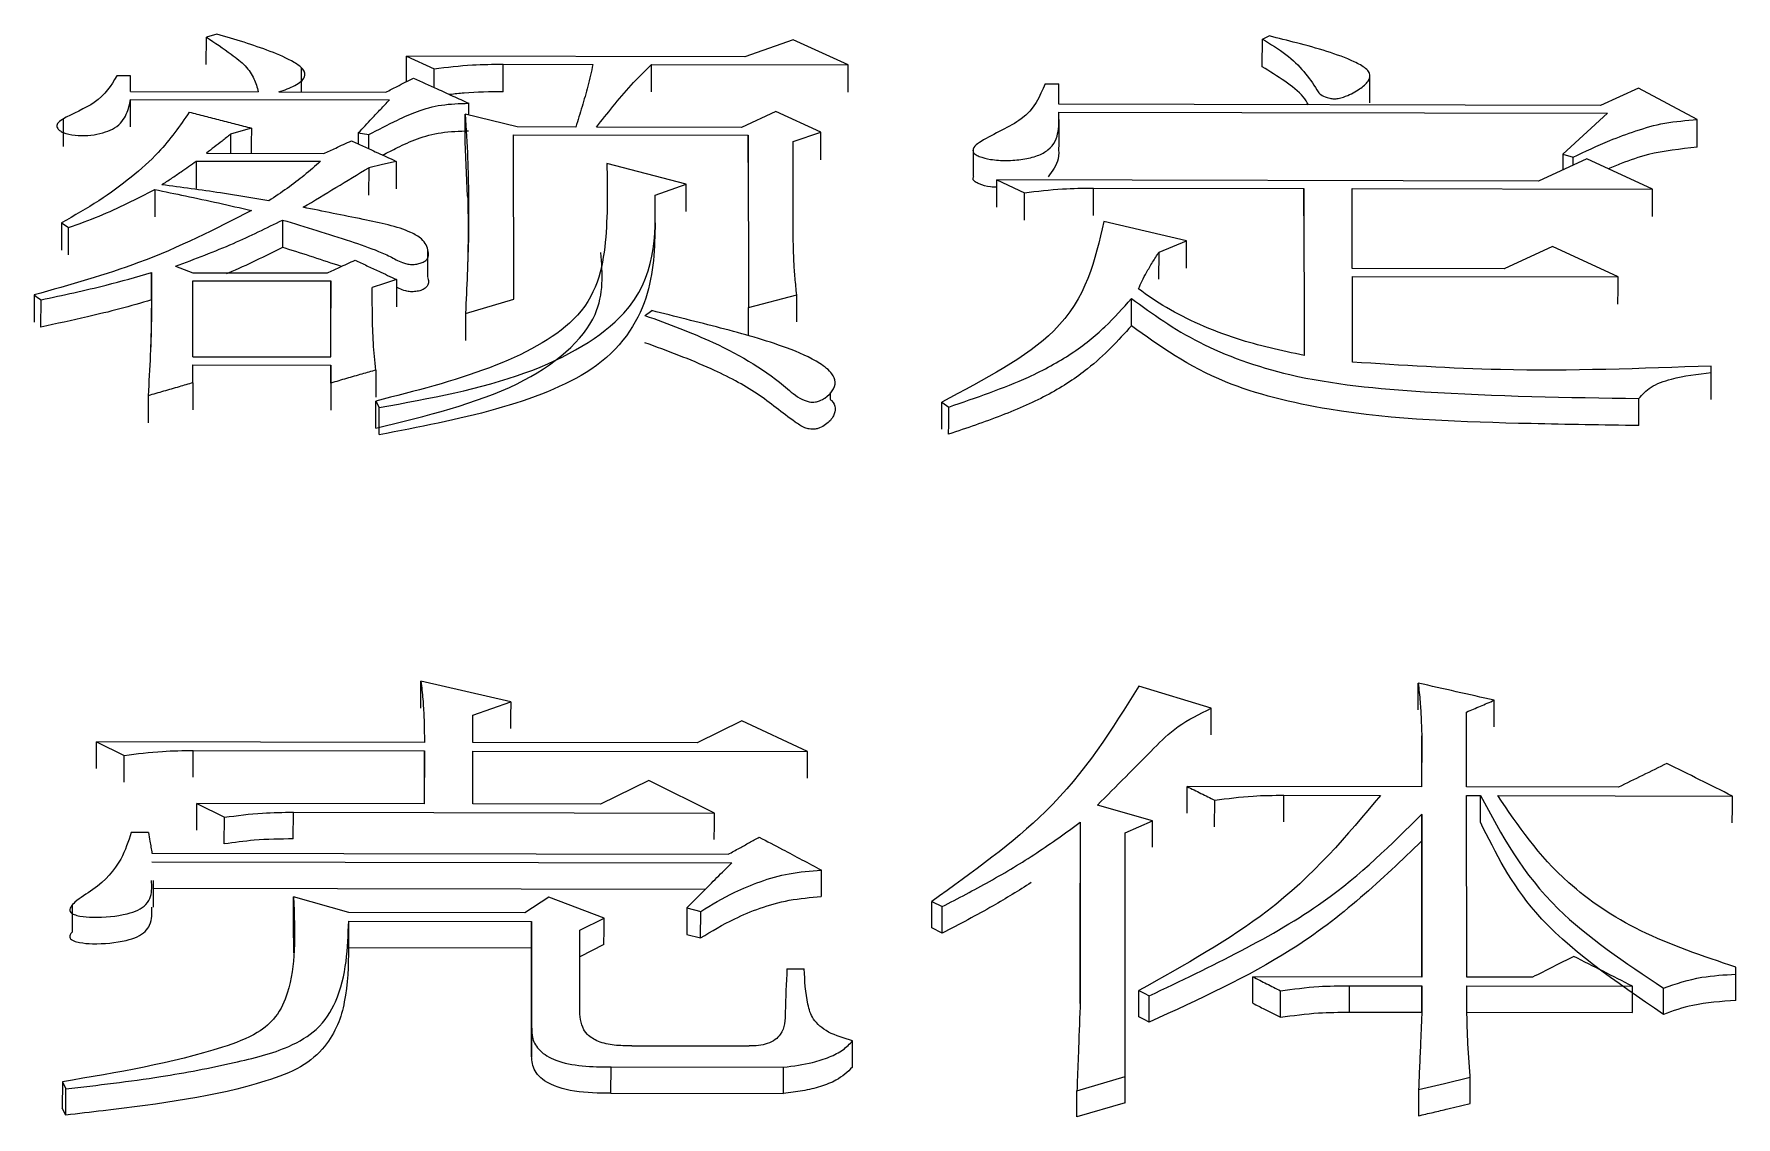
# Model space of a CAD drawing. Header units: millimetres. Extents: x 2104 to 4053, y 855 to 2233.
# Drawn here: x 2512.17 to 2517.51, y 2095.63 to 2099.03 of the extents above; entities that cross this region are included whole.
import ezdxf

# ---------------------------------------------------------------- set-up
doc = ezdxf.new("R2010")
doc.units = ezdxf.units.MM

msp = doc.modelspace()

# ---------------------------------------------------------------- linework, layer by layer
at = {"color": 7, "linetype": 'Continuous', "lineweight": 25}
for p, q in [((2512.7138, 2098.9349), (2512.7141, 2099.0211)), ((2512.7465, 2099.0308), (2512.7141, 2099.0211)), ((2514.553, 2099.0128), (2514.4016, 2098.9593)), ((2514.7261, 2098.9343), (2514.553, 2099.0128)), ((2516.0242, 2099.015), (2516.0457, 2099.0247)), ((2513.3413, 2098.8815), (2513.3415, 2098.9613)), ((2513.3415, 2098.9613), (2513.4281, 2098.922)), ((2514.4016, 2098.9593), (2513.3415, 2098.9613)), ((2513.6442, 2098.8497), (2513.6444, 2098.9363)), ((2513.6444, 2098.9363), (2513.9257, 2098.9357)), ((2514.1093, 2098.8493), (2514.1095, 2098.9354)), ((2514.1095, 2098.9354), (2514.7261, 2098.9343)), ((2512.4762, 2098.8992), (2512.4329, 2098.8993)), ((2512.4762, 2098.8501), (2512.4762, 2098.8992)), ((2513.0121, 2098.8491), (2513.0123, 2098.9246)), ((2513.4279, 2098.8632), (2513.4281, 2098.922)), ((2515.3428, 2098.8743), (2515.3861, 2098.8742)), ((2515.3861, 2098.8103), (2515.3861, 2098.8742)), ((2516.3611, 2098.8148), (2516.3614, 2098.9014)), ((2512.476, 2098.7396), (2512.4763, 2098.8255)), ((2512.4762, 2098.8501), (2512.8765, 2098.8494)), ((2512.4763, 2098.8255), (2513.2876, 2098.824)), ((2512.9414, 2098.8492), (2513.2767, 2098.8486)), ((2517.2034, 2098.861), (2517.0844, 2098.8071)), ((2517.3874, 2098.7622), (2517.2034, 2098.861)), ((2513.6879, 2098.7394), (2513.5256, 2098.7792)), ((2513.5363, 2098.7766), (2513.5364, 2098.8137)), ((2514.4991, 2098.7873), (2514.391, 2098.7381)), ((2514.6398, 2098.7228), (2514.4991, 2098.7873)), ((2517.0844, 2098.8071), (2515.3861, 2098.8103)), ((2515.3861, 2098.7856), (2517.1061, 2098.7824)), ((2517.1061, 2098.7824), (2516.9656, 2098.6541)), ((2512.2652, 2098.7639), (2512.265, 2098.6781)), ((2512.7901, 2098.7164), (2512.7899, 2098.6569)), ((2513.1903, 2098.7206), (2513.1902, 2098.686)), ((2513.1903, 2098.7206), (2513.2228, 2098.7156)), ((2513.2227, 2098.6711), (2513.2228, 2098.7156)), ((2513.6771, 2098.7147), (2514.4127, 2098.7134)), ((2513.6776, 2098.1996), (2513.6771, 2098.7147)), ((2513.8718, 2098.7391), (2513.6879, 2098.7394)), ((2514.391, 2098.7381), (2513.9367, 2098.739)), ((2514.5533, 2098.6933), (2514.6398, 2098.7228)), ((2515.3871, 2098.6769), (2515.3873, 2098.7628)), ((2517.3872, 2098.6758), (2517.3874, 2098.7622)), ((2513.5329, 2098.5223), (2513.5253, 2098.6928)), ((2514.4127, 2098.7134), (2514.4132, 2098.1729)), ((2514.5536, 2098.3893), (2514.5533, 2098.6933)), ((2515.1175, 2098.67), (2515.1172, 2098.5842)), ((2512.682, 2098.6323), (2513.0714, 2098.6316)), ((2512.7144, 2098.6571), (2513.0822, 2098.6564)), ((2513.2229, 2098.6115), (2513.2226, 2098.5258)), ((2514.2181, 2098.5599), (2513.9693, 2098.625)), ((2517.0413, 2098.6391), (2516.89, 2098.5698)), ((2516.9656, 2098.6541), (2516.9655, 2098.6044)), ((2516.9656, 2098.6541), (2516.9981, 2098.6442)), ((2516.998, 2098.6193), (2516.9981, 2098.6442)), ((2517.247, 2098.5443), (2517.0413, 2098.6391)), ((2514.1208, 2098.5252), (2514.2181, 2098.5599)), ((2515.1914, 2098.4874), (2515.1917, 2098.573)), ((2515.1917, 2098.573), (2515.2782, 2098.533)), ((2516.89, 2098.5698), (2515.1917, 2098.573)), ((2512.5523, 2098.543), (2512.552, 2098.4574)), ((2514.1206, 2098.4396), (2514.1208, 2098.5252)), ((2515.278, 2098.4474), (2515.2782, 2098.533)), ((2515.4943, 2098.4615), (2515.4946, 2098.5475)), ((2515.4946, 2098.5475), (2516.1544, 2098.5463)), ((2516.1544, 2098.5463), (2516.155, 2098.0225)), ((2516.3059, 2098.546), (2517.247, 2098.5443)), ((2516.3061, 2098.2956), (2516.3059, 2098.546)), ((2512.2603, 2098.4387), (2512.2601, 2098.3532)), ((2512.2817, 2098.3382), (2512.282, 2098.4236)), ((2515.7868, 2098.382), (2515.5271, 2098.4426)), ((2513.4078, 2098.2691), (2513.408, 2098.355)), ((2515.7001, 2098.2617), (2515.7003, 2098.347)), ((2515.7003, 2098.347), (2515.7868, 2098.382)), ((2516.9335, 2098.3648), (2516.7821, 2098.2947)), ((2517.1391, 2098.2689), (2516.9335, 2098.3648)), ((2516.7821, 2098.2947), (2516.3061, 2098.2956)), ((2512.5415, 2098.1972), (2512.5417, 2098.2825)), ((2512.6715, 2098.2822), (2513.0934, 2098.2814)), ((2512.6716, 2098.257), (2513.1043, 2098.2562)), ((2512.6718, 2098.0187), (2512.6716, 2098.257)), ((2513.1043, 2098.2562), (2513.104, 2098.1709)), ((2513.1045, 2098.0179), (2513.1043, 2098.2562)), ((2516.3062, 2098.2704), (2517.1391, 2098.2689)), ((2516.3064, 2098.0018), (2516.3062, 2098.2704)), ((2512.174, 2098.2125), (2512.1737, 2098.1269)), ((2512.1954, 2098.1117), (2512.1957, 2098.1973)), ((2513.5262, 2098.1543), (2513.6776, 2098.1996)), ((2514.4132, 2098.1729), (2514.5646, 2098.2131)), ((2515.6137, 2098.1154), (2515.614, 2098.2011)), ((2514.413, 2098.0877), (2514.4132, 2098.1729)), ((2512.6718, 2098.0187), (2513.1045, 2098.0179)), ((2512.6718, 2097.9932), (2513.1045, 2097.9924)), ((2512.6719, 2097.9371), (2512.6718, 2097.9932)), ((2513.1045, 2097.9924), (2513.1043, 2097.9075)), ((2513.1046, 2097.9363), (2513.1045, 2097.9924)), ((2513.2452, 2097.9769), (2513.2449, 2097.8919)), ((2514.671, 2097.9686), (2514.671, 2097.9705)), ((2517.4312, 2097.8841), (2517.4314, 2097.9691)), ((2517.4314, 2097.9691), (2517.4314, 2097.9895)), ((2512.6719, 2097.9371), (2512.6716, 2097.8522)), ((2513.2452, 2097.8797), (2513.2561, 2097.8592)), ((2514.6707, 2097.885), (2514.6708, 2097.9069)), ((2515.019, 2097.7912), (2515.0193, 2097.8765)), ((2515.0193, 2097.8764), (2515.0409, 2097.861)), ((2513.6679, 2096.9364), (2513.3866, 2097.0007)), ((2515.8638, 2096.9164), (2515.6367, 2096.9859)), ((2513.549, 2096.8941), (2513.6679, 2096.9364)), ((2515.8636, 2096.8326), (2515.8638, 2096.9164)), ((2516.6645, 2096.6693), (2516.6643, 2096.9043)), ((2513.549, 2096.8088), (2513.549, 2096.8941)), ((2514.3927, 2096.8766), (2514.2522, 2096.8075)), ((2514.5983, 2096.7802), (2514.3927, 2096.8766)), ((2512.3697, 2096.7273), (2512.37, 2096.811)), ((2512.37, 2096.811), (2512.4565, 2096.7681)), ((2513.3976, 2096.8091), (2512.37, 2096.811)), ((2514.2522, 2096.8075), (2513.549, 2096.8088)), ((2516.5238, 2096.83), (2516.5235, 2096.7462)), ((2516.5239, 2096.6695), (2516.5238, 2096.83)), ((2512.4563, 2096.6844), (2512.4565, 2096.7681)), ((2512.6726, 2096.7), (2512.6729, 2096.7838)), ((2512.6729, 2096.7838), (2513.3976, 2096.7824)), ((2513.3976, 2096.7824), (2513.3974, 2096.6987)), ((2513.3978, 2096.6162), (2513.3976, 2096.7824)), ((2513.5491, 2096.7821), (2514.5983, 2096.7802)), ((2513.5492, 2096.616), (2513.5491, 2096.7821)), ((2516.5236, 2096.6695), (2516.5235, 2096.7461)), ((2514.1008, 2096.6901), (2513.9494, 2096.6152)), ((2514.3064, 2096.5877), (2514.1008, 2096.6901)), ((2515.7881, 2096.5873), (2515.7883, 2096.6709)), ((2516.5239, 2096.6695), (2515.7883, 2096.6709)), ((2516.091, 2096.5599), (2516.0912, 2096.6435)), ((2516.0912, 2096.6435), (2516.394, 2096.6429)), ((2517.1405, 2096.6684), (2516.6645, 2096.6693)), ((2516.6645, 2096.6424), (2516.7078, 2096.6423)), ((2516.665, 2096.0728), (2516.6645, 2096.6424)), ((2516.7619, 2096.6422), (2517.4975, 2096.6409)), ((2512.6836, 2096.534), (2512.6838, 2096.6176)), ((2512.6838, 2096.6176), (2512.7704, 2096.5744)), ((2513.3978, 2096.6162), (2512.6838, 2096.6176)), ((2512.9865, 2096.5066), (2512.9867, 2096.5901)), ((2512.9867, 2096.5901), (2514.3064, 2096.5877)), ((2513.9494, 2096.6152), (2513.5492, 2096.616)), ((2515.6802, 2096.5636), (2515.5071, 2096.6123)), ((2515.8746, 2096.5442), (2515.8749, 2096.6278)), ((2516.5237, 2096.5001), (2516.524, 2096.5836)), ((2516.524, 2096.5835), (2516.5243, 2096.0731)), ((2512.7701, 2096.4909), (2512.7704, 2096.5744)), ((2515.4531, 2096.5586), (2515.4528, 2096.4751)), ((2515.4531, 2096.5586), (2515.4535, 2095.9983)), ((2515.5937, 2096.526), (2515.6802, 2096.5636)), ((2512.5324, 2096.5263), (2512.4784, 2096.5264)), ((2515.5943, 2095.7608), (2515.5937, 2096.526)), ((2516.524, 2096.0731), (2516.5237, 2096.5)), ((2512.5433, 2096.4615), (2514.3498, 2096.4581)), ((2512.5433, 2096.4344), (2514.3606, 2096.4311)), ((2512.5477, 2096.2926), (2512.5479, 2096.3764)), ((2514.6417, 2096.3256), (2514.6419, 2096.4089)), ((2515.4532, 2095.9903), (2515.4529, 2096.3677)), ((2514.2775, 2096.3479), (2512.5479, 2096.3511)), ((2512.9866, 2096.242), (2512.9869, 2096.3252)), ((2513.16, 2096.2759), (2512.9869, 2096.3252)), ((2513.7874, 2096.3237), (2513.7117, 2096.2749)), ((2513.9605, 2096.2581), (2513.7874, 2096.3237)), ((2512.2936, 2096.2992), (2512.2933, 2096.2155)), ((2513.7117, 2096.2749), (2513.16, 2096.2759)), ((2514.2201, 2096.2903), (2514.2199, 2096.2071)), ((2514.2201, 2096.2903), (2514.2634, 2096.2793)), ((2514.2631, 2096.1962), (2514.2634, 2096.2793)), ((2514.9878, 2096.2274), (2514.9881, 2096.3106)), ((2514.9881, 2096.3106), (2515.0206, 2096.2942)), ((2512.9881, 2096.1492), (2512.9866, 2096.242)), ((2513.1598, 2096.1656), (2513.16, 2096.2487)), ((2513.16, 2096.2487), (2513.7334, 2096.2476)), ((2513.1604, 2096.1383), (2513.1606, 2096.2219)), ((2513.7334, 2096.2476), (2513.7336, 2095.9189)), ((2513.8848, 2096.2201), (2513.9605, 2096.2581)), ((2513.885, 2095.9572), (2513.8848, 2096.2201)), ((2514.2199, 2096.2071), (2514.2631, 2096.1962)), ((2515.0203, 2096.2111), (2514.9879, 2096.2274)), ((2513.1598, 2096.1656), (2513.7331, 2096.1645)), ((2513.7333, 2095.8363), (2513.7331, 2096.1645)), ((2513.9603, 2096.175), (2513.8846, 2096.137)), ((2517.5087, 2096.0822), (2517.5087, 2096.1041)), ((2514.5339, 2096.0987), (2514.588, 2096.0986)), ((2515.994, 2095.9912), (2515.9943, 2096.0741)), ((2516.5243, 2096.0731), (2515.9943, 2096.0741)), ((2516.8705, 2096.0724), (2516.665, 2096.0728)), ((2517.5084, 2095.9993), (2517.5087, 2096.0822)), ((2515.637, 2095.9481), (2515.6372, 2096.0309)), ((2515.6695, 2095.9316), (2515.6697, 2096.0144)), ((2516.0806, 2095.9472), (2516.0809, 2096.03)), ((2516.2969, 2095.9633), (2516.2972, 2096.0461)), ((2516.2972, 2096.0461), (2516.5243, 2096.0457)), ((2516.5243, 2096.0457), (2516.5244, 2095.9688)), ((2516.665, 2096.0454), (2517.1842, 2096.0445)), ((2516.665, 2095.985), (2516.665, 2096.0454)), ((2517.2813, 2095.956), (2517.2815, 2096.0388)), ((2516.2969, 2095.9633), (2516.5241, 2095.9628)), ((2516.5241, 2095.9618), (2516.5241, 2095.9628)), ((2516.6647, 2095.9626), (2517.184, 2095.9616)), ((2513.7333, 2095.8363), (2513.7336, 2095.9189)), ((2513.7336, 2095.9066), (2513.7333, 2095.8235)), ((2514.0473, 2095.8577), (2514.4151, 2095.857)), ((2513.9822, 2095.709), (2513.9825, 2095.7915)), ((2513.9825, 2095.7915), (2514.5233, 2095.7905)), ((2512.2625, 2095.7448), (2512.2623, 2095.6624)), ((2512.2625, 2095.7448), (2512.2734, 2095.7227)), ((2515.4428, 2095.7168), (2515.5943, 2095.7608)), ((2513.9822, 2095.709), (2514.5231, 2095.708)), ((2515.4426, 2095.6344), (2515.4428, 2095.7168)), ((2515.594, 2095.6784), (2515.4426, 2095.6344)), ((2516.5137, 2095.7203), (2516.5135, 2095.6379)), ((2512.2731, 2095.6402), (2512.2623, 2095.6624))]:
    msp.add_line(p, q, dxfattribs=at)
at = {"color": 7, "linetype": 'Continuous', "lineweight": 25, "flags": 128}
for points in [[(2516.0239, 2098.9283), (2516.024, 2098.9586), (2516.0241, 2098.9868), (2516.0242, 2099.015)], [(2514.7259, 2098.8482), (2514.726, 2098.8962), (2514.7261, 2098.9343)], [(2513.5253, 2098.6933), (2513.5255, 2098.7412), (2513.5256, 2098.7792)], [(2512.855, 2098.736), (2512.8225, 2098.7262), (2512.7901, 2098.7164)], [(2512.855, 2098.736), (2512.8548, 2098.6877), (2512.8547, 2098.6568)], [(2514.6396, 2098.6365), (2514.6397, 2098.6848), (2514.6398, 2098.7228)], [(2514.4124, 2098.6276), (2514.4126, 2098.6754), (2514.4127, 2098.7134)], [(2512.682, 2098.6323), (2512.6819, 2098.5841), (2512.6818, 2098.5466)], [(2513.3094, 2098.6312), (2513.2661, 2098.6213), (2513.2229, 2098.6115)], [(2513.3094, 2098.6312), (2513.3093, 2098.5829), (2513.3092, 2098.5455)], [(2514.2179, 2098.4743), (2514.218, 2098.522), (2514.2181, 2098.5599)], [(2516.1542, 2098.4607), (2516.1543, 2098.5084), (2516.1544, 2098.5463)], [(2517.2467, 2098.4587), (2517.2469, 2098.5064), (2517.247, 2098.5443)], [(2512.9527, 2098.4474), (2512.9526, 2098.4223), (2512.9526, 2098.3972), (2512.9525, 2098.3615)], [(2512.2603, 2098.4387), (2512.2712, 2098.4312), (2512.282, 2098.4236)], [(2515.7866, 2098.2966), (2515.7867, 2098.3442), (2515.7868, 2098.382)], [(2512.6174, 2098.3025), (2512.6445, 2098.2923), (2512.6715, 2098.2822)], [(2513.3098, 2098.2609), (2513.2719, 2098.2483), (2513.2341, 2098.2358)], [(2513.3098, 2098.2609), (2513.3096, 2098.2129), (2513.3095, 2098.1756)], [(2517.1388, 2098.1836), (2517.139, 2098.2312), (2517.1391, 2098.2689)], [(2512.174, 2098.2125), (2512.1848, 2098.2049), (2512.1957, 2098.1973)], [(2514.5644, 2098.1279), (2514.5645, 2098.1754), (2514.5646, 2098.2131)], [(2513.5262, 2098.1543), (2513.5261, 2098.1064), (2513.526, 2098.0692)], [(2514.0887, 2098.1482), (2514.0942, 2098.152), (2514.1023, 2098.1577), (2514.1103, 2098.1633)], [(2513.1046, 2097.9363), (2513.1044, 2097.8885), (2513.1043, 2097.8513)], [(2512.5313, 2097.8964), (2512.5312, 2097.8487), (2512.531, 2097.8115)], [(2513.245, 2097.7949), (2513.2451, 2097.8291), (2513.2452, 2097.8544), (2513.2452, 2097.8797)], [(2515.0407, 2097.7762), (2515.0408, 2097.8069), (2515.0409, 2097.834), (2515.0409, 2097.861)], [(2517.2041, 2097.8029), (2517.2042, 2097.8265), (2517.2042, 2097.8505), (2517.2044, 2097.8877)], [(2513.2558, 2097.7744), (2513.2559, 2097.8086), (2513.256, 2097.8339), (2513.2561, 2097.8592)], [(2513.3864, 2096.9167), (2513.3865, 2096.9637), (2513.3866, 2097.0007)], [(2516.5126, 2096.9109), (2516.5127, 2096.9579), (2516.5128, 2096.9949)], [(2513.6679, 2096.9364), (2513.6678, 2096.8894), (2513.6677, 2096.8526)], [(2516.7506, 2096.8575), (2516.7507, 2096.9044), (2516.7508, 2096.9414)], [(2514.5981, 2096.6965), (2514.5982, 2096.7433), (2514.5983, 2096.7802)], [(2516.7076, 2096.5588), (2516.7077, 2096.5902), (2516.7078, 2096.6423)], [(2517.4972, 2096.5573), (2517.4974, 2096.6041), (2517.4975, 2096.6409)], [(2514.3062, 2096.5042), (2514.3063, 2096.5509), (2514.3064, 2096.5877)], [(2515.68, 2096.4801), (2515.6801, 2096.5268), (2515.6802, 2096.5636)], [(2515.0203, 2096.2111), (2515.0205, 2096.2576), (2515.0206, 2096.2942)], [(2513.7331, 2096.1645), (2513.7332, 2096.2111), (2513.7334, 2096.2476)], [(2513.9603, 2096.175), (2513.9604, 2096.2215), (2513.9605, 2096.2581)], [(2515.6373, 2096.0309), (2515.6536, 2096.0226), (2515.6697, 2096.0144)], [(2516.5241, 2095.9628), (2516.5242, 2096.0092), (2516.5243, 2096.0457)], [(2517.184, 2095.9616), (2517.1841, 2096.008), (2517.1842, 2096.0445)], [(2515.6695, 2095.9316), (2515.6533, 2095.9398), (2515.6371, 2095.948)], [(2514.7394, 2095.7903), (2514.7394, 2095.8134), (2514.7395, 2095.8365), (2514.7396, 2095.873)], [(2515.594, 2095.6784), (2515.5941, 2095.7245), (2515.5943, 2095.7608)], [(2516.5137, 2095.7203), (2516.5949, 2095.7396), (2516.676, 2095.7588)], [(2516.6757, 2095.6764), (2516.6759, 2095.7225), (2516.676, 2095.7588)], [(2512.2731, 2095.6402), (2512.2732, 2095.6742), (2512.2733, 2095.6984), (2512.2734, 2095.7227)]]:
    msp.add_lwpolyline(points, dxfattribs=at)
at = {"color": 7, "linetype": 'Continuous', "lineweight": 25}
for points, knots in [([(2512.7141, 2099.0211), (2512.7406, 2099.0034), (2512.7841, 2098.9742), (2512.8387, 2098.9315), (2512.8656, 2098.891), (2512.8728, 2098.8632), (2512.8765, 2098.8494)], [0, 0, 0, 0, 0.34464, 0.565757, 0.783533, 1, 1, 1, 1]), ([(2512.9414, 2098.8492), (2512.9587, 2098.8554), (2512.9927, 2098.8675), (2513.0272, 2098.8931), (2513.0201, 2098.9215), (2512.9796, 2098.949), (2512.8908, 2098.988), (2512.8038, 2099.0138), (2512.7465, 2099.0308)], [0, 0, 0, 0, 0.121651, 0.238643, 0.329835, 0.425878, 0.621221, 1, 1, 1, 1]), ([(2516.0242, 2099.015), (2516.0501, 2098.9992), (2516.1272, 2098.9522), (2516.174, 2098.8905), (2516.2023, 2098.8432), (2516.2178, 2098.8342), (2516.2339, 2098.8292), (2516.2485, 2098.8274), (2516.2638, 2098.8285), (2516.2923, 2098.8367), (2516.3237, 2098.8541), (2516.3529, 2098.8757), (2516.3626, 2098.895), (2516.3605, 2098.9102), (2516.3447, 2098.9271), (2516.2754, 2098.9638), (2516.1674, 2098.9943), (2516.0744, 2099.0175), (2516.0457, 2099.0247)], [0, 0, 0, 0, 0.115814, 0.344663, 0.368828, 0.39319, 0.409897, 0.422378, 0.434923, 0.453158, 0.514672, 0.566579, 0.59965, 0.62581, 0.651927, 0.703898, 0.90891, 1, 1, 1, 1]), ([(2513.4281, 2098.922), (2513.4678, 2098.9268), (2513.539, 2098.9353), (2513.6121, 2098.936), (2513.6444, 2098.9363)], [0, 0, 0, 0, 0.5588348, 1, 1, 1, 1]), ([(2513.9257, 2098.9357), (2513.9205, 2098.9129), (2513.9105, 2098.8688), (2513.892, 2098.8032), (2513.8785, 2098.7605), (2513.8718, 2098.7391)], [0, 0, 0, 0, 0.347753, 0.673826, 1, 1, 1, 1]), ([(2513.9367, 2098.739), (2513.9538, 2098.7604), (2513.9888, 2098.8045), (2514.0438, 2098.8706), (2514.0876, 2098.9138), (2514.1095, 2098.9354)], [0, 0, 0, 0, 0.32194, 0.6606, 1, 1, 1, 1]), ([(2516.1688, 2098.8088), (2516.1638, 2098.8172), (2516.148, 2098.8438), (2516.0948, 2098.8833), (2516.0477, 2098.9132), (2516.0239, 2098.9283)], [0, 0, 0, 0, 0.185347, 0.588871, 1, 1, 1, 1]), ([(2512.4329, 2098.8993), (2512.4152, 2098.8695), (2512.3831, 2098.8156), (2512.2867, 2098.7788), (2512.2452, 2098.7513), (2512.2445, 2098.7383), (2512.2528, 2098.7283), (2512.2654, 2098.7209), (2512.2886, 2098.7142), (2512.3223, 2098.7112), (2512.3623, 2098.7141), (2512.3981, 2098.7227), (2512.4413, 2098.7421), (2512.4666, 2098.7794), (2512.4731, 2098.8101), (2512.4763, 2098.8255)], [0, 0, 0, 0, 0.230957, 0.41792, 0.453924, 0.487897, 0.511171, 0.535166, 0.56028, 0.61217, 0.662892, 0.713404, 0.762519, 0.88154, 1, 1, 1, 1]), ([(2513.2767, 2098.8486), (2513.2884, 2098.8546), (2513.3086, 2098.8649), (2513.3375, 2098.8796), (2513.3546, 2098.8883), (2513.3632, 2098.8927)], [0, 0, 0, 0, 0.4048358, 0.7024179, 1, 1, 1, 1]), ([(2513.3632, 2098.8927), (2513.3879, 2098.8814), (2513.4292, 2098.8626), (2513.4869, 2098.8363), (2513.5199, 2098.8212), (2513.5364, 2098.8137)], [0, 0, 0, 0, 0.42835, 0.714175, 1, 1, 1, 1]), ([(2515.3428, 2098.8743), (2515.3264, 2098.835), (2515.2967, 2098.764), (2515.1722, 2098.7146), (2515.1208, 2098.6797), (2515.1138, 2098.6641), (2515.1235, 2098.653), (2515.1418, 2098.6442), (2515.1749, 2098.6359), (2515.2227, 2098.6327), (2515.2735, 2098.637), (2515.3203, 2098.6476), (2515.3703, 2098.6758), (2515.3877, 2098.7258), (2515.3866, 2098.7657), (2515.3861, 2098.7856)], [0, 0, 0, 0, 0.230315, 0.416653, 0.453363, 0.487574, 0.504133, 0.522235, 0.561764, 0.612067, 0.663426, 0.714082, 0.762172, 0.881162, 1, 1, 1, 1]), ([(2513.1903, 2098.7206), (2513.2046, 2098.7357), (2513.2279, 2098.7606), (2513.2603, 2098.7951), (2513.2785, 2098.8144), (2513.2876, 2098.824)], [0, 0, 0, 0, 0.439566, 0.719783, 1, 1, 1, 1]), ([(2513.6442, 2098.8497), (2513.603, 2098.8494), (2513.5465, 2098.8491), (2513.4919, 2098.8425), (2513.4771, 2098.8408)], [0, 0, 0, 0, 0.729054, 1, 1, 1, 1]), ([(2512.6602, 2098.7857), (2512.6308, 2098.7431), (2512.5821, 2098.6724), (2512.48, 2098.5808), (2512.379, 2098.5066), (2512.3, 2098.4614), (2512.2603, 2098.4387)], [0, 0, 0, 0, 0.335399, 0.554927, 0.776461, 1, 1, 1, 1]), ([(2512.6602, 2098.7857), (2512.6764, 2098.7816), (2512.7089, 2098.7733), (2512.7576, 2098.7609), (2512.8063, 2098.7485), (2512.8387, 2098.7402), (2512.855, 2098.736)], [0, 0, 0, 0, 0.25, 0.5, 0.75, 1, 1, 1, 1]), ([(2513.2228, 2098.7156), (2513.2527, 2098.7308), (2513.302, 2098.756), (2513.3739, 2098.7896), (2513.4497, 2098.8111), (2513.5072, 2098.8128), (2513.5364, 2098.8137)], [0, 0, 0, 0, 0.334385, 0.5522024, 0.7732715, 1, 1, 1, 1]), ([(2513.5256, 2098.7792), (2513.5282, 2098.7334), (2513.5355, 2098.6076), (2513.5378, 2098.3997), (2513.5301, 2098.2361), (2513.5262, 2098.1543)], [0, 0, 0, 0, 0.22247, 0.611088, 1, 1, 1, 1]), ([(2512.7901, 2098.7164), (2512.7811, 2098.7093), (2512.7639, 2098.6959), (2512.7387, 2098.6761), (2512.7225, 2098.6634), (2512.7144, 2098.6571)], [0, 0, 0, 0, 0.357705, 0.678852, 1, 1, 1, 1]), ([(2513.2661, 2098.6511), (2513.2816, 2098.6589), (2513.3166, 2098.6767), (2513.3737, 2098.7032), (2513.4494, 2098.7247), (2513.507, 2098.7264), (2513.5361, 2098.7272)], [0, 0, 0, 0, 0.206355, 0.465998, 0.729591, 1, 1, 1, 1]), ([(2516.9981, 2098.6442), (2517.0356, 2098.6622), (2517.0977, 2098.6921), (2517.1943, 2098.7275), (2517.2838, 2098.7545), (2517.3527, 2098.7596), (2517.3874, 2098.7622)], [0, 0, 0, 0, 0.334836, 0.553745, 0.775373, 1, 1, 1, 1]), ([(2513.0822, 2098.6564), (2513.0946, 2098.662), (2513.1152, 2098.6714), (2513.144, 2098.6846), (2513.1605, 2098.6921), (2513.1687, 2098.6959)], [0, 0, 0, 0, 0.428365, 0.714182, 1, 1, 1, 1]), ([(2513.1687, 2098.6959), (2513.1811, 2098.6902), (2513.2058, 2098.6788), (2513.2527, 2098.6573), (2513.2872, 2098.6414), (2513.3094, 2098.6312)], [0, 0, 0, 0, 0.263606, 0.527213, 1, 1, 1, 1]), ([(2515.385, 2098.6764), (2515.3857, 2098.6639), (2515.3876, 2098.6317), (2515.3657, 2098.6012), (2515.3523, 2098.5826)], [0, 0, 0, 0, 0.389384, 1, 1, 1, 1]), ([(2517.3871, 2098.6758), (2517.3346, 2098.67), (2517.2485, 2098.6605), (2517.1616, 2098.6301), (2517.1222, 2098.6136), (2517.1088, 2098.608)], [0, 0, 0, 0, 0.50857, 0.833714, 1, 1, 1, 1]), ([(2512.5739, 2098.5579), (2512.5841, 2098.5647), (2512.6046, 2098.5781), (2512.641, 2098.6028), (2512.6663, 2098.621), (2512.682, 2098.6323)], [0, 0, 0, 0, 0.275387, 0.550784, 1, 1, 1, 1]), ([(2513.0714, 2098.6316), (2513.0548, 2098.6168), (2513.0223, 2098.5879), (2512.9681, 2098.5464), (2512.9289, 2098.5205), (2512.9093, 2098.5075)], [0, 0, 0, 0, 0.343045, 0.670986, 1, 1, 1, 1]), ([(2513.0175, 2098.4873), (2513.0517, 2098.508), (2513.1202, 2098.5495), (2513.1887, 2098.5908), (2513.2229, 2098.6115)], [0, 0, 0, 0, 0.5, 1, 1, 1, 1]), ([(2513.9693, 2098.625), (2513.9709, 2098.5436), (2513.9742, 2098.3809), (2513.9226, 2098.1381), (2513.6074, 2097.9717), (2513.3676, 2097.9108), (2513.2452, 2097.8797)], [0, 0, 0, 0, 0.2736561, 0.5467644, 0.7688728, 1, 1, 1, 1]), ([(2512.9093, 2098.5075), (2512.8592, 2098.516), (2512.7486, 2098.535), (2512.6357, 2098.5498), (2512.5739, 2098.5579)], [0, 0, 0, 0, 0.453228, 1, 1, 1, 1]), ([(2515.1916, 2098.55), (2515.185, 2098.5504), (2515.1651, 2098.5513), (2515.1414, 2098.5581), (2515.1235, 2098.5668), (2515.1151, 2098.5752), (2515.1182, 2098.5808), (2515.1198, 2098.5837)], [0, 0, 0, 0, 0.1783263, 0.5342408, 0.6971658, 0.8461371, 1, 1, 1, 1]), ([(2512.282, 2098.4236), (2512.3144, 2098.4354), (2512.3793, 2098.4589), (2512.4676, 2098.5), (2512.524, 2098.5287), (2512.5523, 2098.543)], [0, 0, 0, 0, 0.332402, 0.665753, 1, 1, 1, 1]), ([(2512.5523, 2098.543), (2512.5842, 2098.5365), (2512.6511, 2098.5228), (2512.7521, 2098.501), (2512.8208, 2098.4854), (2512.8552, 2098.4776)], [0, 0, 0, 0, 0.314066, 0.657008, 1, 1, 1, 1]), ([(2513.2561, 2097.8592), (2513.4154, 2097.8884), (2513.7258, 2097.9453), (2514.1255, 2098.1832), (2514.1226, 2098.3964), (2514.1208, 2098.5252)], [0, 0, 0, 0, 0.294377, 0.573566, 1, 1, 1, 1]), ([(2513.5329, 2098.5242), (2513.5337, 2098.4895), (2513.5353, 2098.4188), (2513.5337, 2098.3465), (2513.5328, 2098.3096)], [0, 0, 0, 0, 0.491016, 1, 1, 1, 1]), ([(2515.2782, 2098.533), (2515.318, 2098.5379), (2515.3891, 2098.5466), (2515.4623, 2098.5473), (2515.4946, 2098.5475)], [0, 0, 0, 0, 0.558835, 1, 1, 1, 1]), ([(2512.8552, 2098.4776), (2512.7424, 2098.4195), (2512.5392, 2098.315), (2512.2864, 2098.2441), (2512.174, 2098.2125)], [0, 0, 0, 0, 0.555355, 1, 1, 1, 1]), ([(2512.6174, 2098.3025), (2512.6482, 2098.3141), (2512.7097, 2098.3373), (2512.8245, 2098.3839), (2512.9023, 2098.4225), (2512.9527, 2098.4474)], [0, 0, 0, 0, 0.260614, 0.521277, 1, 1, 1, 1]), ([(2512.9527, 2098.4475), (2513.0242, 2098.4259), (2513.1268, 2098.395), (2513.2407, 2098.3554), (2513.2954, 2098.3314), (2513.3225, 2098.3144), (2513.3493, 2098.3082), (2513.3656, 2098.308), (2513.381, 2098.3104), (2513.3944, 2098.3153), (2513.4047, 2098.3225), (2513.4113, 2098.334), (2513.4094, 2098.3566), (2513.3979, 2098.3855), (2513.3288, 2098.4244), (2513.1944, 2098.4516), (2513.0798, 2098.4747), (2513.0175, 2098.4873)], [0, 0, 0, 0, 0.226054, 0.324191, 0.373517, 0.422728, 0.437382, 0.45212, 0.465934, 0.480744, 0.496509, 0.51232, 0.543408, 0.615852, 0.662695, 0.816381, 1, 1, 1, 1]), ([(2514.1206, 2098.4391), (2514.1189, 2098.3603), (2514.1157, 2098.2025), (2513.9714, 2097.9761), (2513.6233, 2097.844), (2513.3796, 2097.7976), (2513.2558, 2097.774)], [0, 0, 0, 0, 0.271412, 0.543735, 0.768302, 1, 1, 1, 1]), ([(2515.5271, 2098.4426), (2515.5001, 2098.3223), (2515.4513, 2098.1042), (2515.1529, 2097.9469), (2515.0192, 2097.8764)], [0, 0, 0, 0, 0.551895, 1, 1, 1, 1]), ([(2512.9524, 2098.3615), (2512.8975, 2098.3336), (2512.8408, 2098.3049), (2512.778, 2098.2797), (2512.776, 2098.2789)], [0, 0, 0, 0, 0.968576, 1, 1, 1, 1]), ([(2513.1372, 2098.3018), (2513.0788, 2098.3211), (2513.0176, 2098.3413), (2512.9553, 2098.3606), (2512.9524, 2098.3615)], [0, 0, 0, 0, 0.954488, 1, 1, 1, 1]), ([(2513.245, 2097.7945), (2513.4033, 2097.8333), (2513.7104, 2097.9086), (2513.9667, 2098.1311), (2513.9556, 2098.2801), (2513.9507, 2098.3454)], [0, 0, 0, 0, 0.373956, 0.725557, 1, 1, 1, 1]), ([(2514.5646, 2098.2131), (2514.5628, 2098.2304), (2514.5591, 2098.2651), (2514.555, 2098.3239), (2514.5541, 2098.3652), (2514.5536, 2098.3893)], [0, 0, 0, 0, 0.294544, 0.589102, 1, 1, 1, 1]), ([(2515.6355, 2098.2313), (2515.6435, 2098.2485), (2515.6565, 2098.2767), (2515.6799, 2098.315), (2515.6935, 2098.3364), (2515.7003, 2098.347)], [0, 0, 0, 0, 0.438752, 0.719321, 1, 1, 1, 1]), ([(2513.0934, 2098.2814), (2513.1058, 2098.2872), (2513.1264, 2098.2967), (2513.1552, 2098.3101), (2513.1717, 2098.3177), (2513.1799, 2098.3216)], [0, 0, 0, 0, 0.4283645, 0.7141818, 1, 1, 1, 1]), ([(2513.1799, 2098.3216), (2513.1923, 2098.3158), (2513.217, 2098.3042), (2513.2603, 2098.284), (2513.2912, 2098.2696), (2513.3098, 2098.2609)], [0, 0, 0, 0, 0.285573, 0.571147, 1, 1, 1, 1]), ([(2512.1957, 2098.1973), (2512.23, 2098.2046), (2512.2988, 2098.2193), (2512.4156, 2098.2463), (2512.4949, 2098.269), (2512.5417, 2098.2825)], [0, 0, 0, 0, 0.290709, 0.581454, 1, 1, 1, 1]), ([(2512.5417, 2098.2825), (2512.5419, 2098.2387), (2512.5423, 2098.1529), (2512.539, 2098.0242), (2512.5338, 2097.939), (2512.5313, 2097.8964)], [0, 0, 0, 0, 0.341807, 0.670864, 1, 1, 1, 1]), ([(2513.2452, 2097.9769), (2513.2423, 2098.0051), (2513.2364, 2098.0625), (2513.234, 2098.1489), (2513.2341, 2098.2068), (2513.2341, 2098.2358)], [0, 0, 0, 0, 0.326156, 0.663016, 1, 1, 1, 1]), ([(2513.4071, 2098.2686), (2513.4087, 2098.2637), (2513.4114, 2098.2547), (2513.4087, 2098.2425), (2513.4003, 2098.2331), (2513.3872, 2098.2265), (2513.3711, 2098.2227), (2513.3541, 2098.2221), (2513.3353, 2098.225), (2513.3217, 2098.2308), (2513.3125, 2098.2349), (2513.3097, 2098.2362)], [0, 0, 0, 0, 0.166626, 0.301495, 0.404106, 0.50693, 0.606836, 0.70309, 0.791599, 0.936021, 1, 1, 1, 1]), ([(2512.5415, 2098.1967), (2512.5089, 2098.1871), (2512.4436, 2098.1679), (2512.3273, 2098.1403), (2512.2441, 2098.1222), (2512.1954, 2098.1117)], [0, 0, 0, 0, 0.29378, 0.587582, 1, 1, 1, 1]), ([(2512.5415, 2098.1974), (2512.5415, 2098.1939), (2512.5415, 2098.1824), (2512.5412, 2098.1167), (2512.5398, 2098.0705), (2512.5389, 2098.04)], [0, 0, 0, 0, 0.132645, 0.427852, 1, 1, 1, 1]), ([(2515.0409, 2097.861), (2515.1272, 2097.8904), (2515.2683, 2097.9384), (2515.4297, 2098.0264), (2515.5338, 2098.1113), (2515.5873, 2098.1712), (2515.6139, 2098.201)], [0, 0, 0, 0, 0.347372, 0.56793, 0.785018, 1, 1, 1, 1]), ([(2515.614, 2098.2011), (2515.6801, 2098.1531), (2515.8129, 2098.0568), (2516.1283, 2097.9428), (2516.6123, 2097.8968), (2516.9805, 2097.8911), (2517.2044, 2097.8877)], [0, 0, 0, 0, 0.189623, 0.381301, 0.623814, 1, 1, 1, 1]), ([(2516.155, 2098.0225), (2516.0834, 2098.038), (2515.9662, 2098.0634), (2515.8263, 2098.1187), (2515.7211, 2098.1712), (2515.6639, 2098.2114), (2515.6355, 2098.2313)], [0, 0, 0, 0, 0.3463703, 0.567178, 0.7849776, 1, 1, 1, 1]), ([(2514.0887, 2098.1482), (2514.162, 2098.1212), (2514.3346, 2098.0578), (2514.4901, 2097.9615), (2514.5692, 2097.8882), (2514.6019, 2097.8774), (2514.6134, 2097.8759), (2514.6248, 2097.8768), (2514.6391, 2097.881), (2514.6591, 2097.8922), (2514.6784, 2097.9121), (2514.6892, 2097.9387), (2514.6755, 2097.9697), (2514.6259, 2098.0085), (2514.5088, 2098.0593), (2514.326, 2098.1095), (2514.1824, 2098.1453), (2514.1103, 2098.1633)], [0, 0, 0, 0, 0.163724, 0.385243, 0.440265, 0.448911, 0.455118, 0.461359, 0.469623, 0.484502, 0.514449, 0.547101, 0.577937, 0.622931, 0.708315, 0.853647, 1, 1, 1, 1]), ([(2515.6137, 2098.1154), (2515.5716, 2098.0693), (2515.5018, 2097.993), (2515.3594, 2097.8988), (2515.2081, 2097.8322), (2515.0967, 2097.7947), (2515.0407, 2097.7758)], [0, 0, 0, 0, 0.3327114, 0.551426, 0.7743212, 1, 1, 1, 1]), ([(2517.2041, 2097.8025), (2517.0919, 2097.8044), (2516.7671, 2097.8101), (2516.3159, 2097.8241), (2515.8642, 2097.936), (2515.7028, 2098.0516), (2515.6137, 2098.1154)], [0, 0, 0, 0, 0.1885835, 0.546057, 0.7494832, 1, 1, 1, 1]), ([(2514.67, 2097.8844), (2514.6713, 2097.8833), (2514.6806, 2097.8753), (2514.6873, 2097.8576), (2514.6815, 2097.8312), (2514.6627, 2097.8096), (2514.6407, 2097.7965), (2514.6257, 2097.7919), (2514.6144, 2097.7906), (2514.6019, 2097.7921), (2514.5813, 2097.7988), (2514.5264, 2097.8366), (2514.4467, 2097.9048), (2514.2874, 2097.9895), (2514.1596, 2098.0365), (2514.0885, 2098.0626)], [0, 0, 0, 0, 0.0077874, 0.0559924, 0.1043522, 0.1659871, 0.1951898, 0.2074682, 0.2198787, 0.2304798, 0.246825, 0.2944673, 0.5104669, 0.7271522, 1, 1, 1, 1]), ([(2513.2452, 2097.9769), (2513.2306, 2097.9727), (2513.1999, 2097.9638), (2513.153, 2097.9503), (2513.1207, 2097.9409), (2513.1046, 2097.9363)], [0, 0, 0, 0, 0.310621, 0.65531, 1, 1, 1, 1]), ([(2517.4314, 2097.9895), (2517.2109, 2097.9814), (2516.835, 2097.9676), (2516.461, 2097.9918), (2516.3064, 2098.0018)], [0, 0, 0, 0, 0.586461, 1, 1, 1, 1]), ([(2517.2044, 2097.8877), (2517.2155, 2097.9002), (2517.2382, 2097.9255), (2517.3192, 2097.9563), (2517.3886, 2097.9642), (2517.4314, 2097.9691)], [0, 0, 0, 0, 0.268928, 0.548046, 1, 1, 1, 1]), ([(2512.6719, 2097.9371), (2512.6573, 2097.9329), (2512.6266, 2097.924), (2512.5798, 2097.9104), (2512.5474, 2097.9011), (2512.5313, 2097.8964)], [0, 0, 0, 0, 0.310621, 0.65531, 1, 1, 1, 1]), ([(2513.3866, 2097.0007), (2513.3888, 2096.982), (2513.393, 2096.9447), (2513.3966, 2096.8809), (2513.3972, 2096.8356), (2513.3976, 2096.8091)], [0, 0, 0, 0, 0.293251, 0.586525, 1, 1, 1, 1]), ([(2515.6367, 2096.9859), (2515.5533, 2096.8509), (2515.4032, 2096.608), (2515.1158, 2096.4021), (2514.9881, 2096.3106)], [0, 0, 0, 0, 0.555605, 1, 1, 1, 1]), ([(2516.5128, 2096.9949), (2516.5149, 2096.9752), (2516.5188, 2096.938), (2516.5221, 2096.883), (2516.5232, 2096.8477), (2516.5238, 2096.83)], [0, 0, 0, 0, 0.358806, 0.679364, 1, 1, 1, 1]), ([(2516.7508, 2096.9414), (2516.7112, 2096.9503), (2516.6318, 2096.9681), (2516.5525, 2096.986), (2516.5128, 2096.9949)], [0, 0, 0, 0, 0.5, 1, 1, 1, 1]), ([(2515.5071, 2096.6123), (2515.5663, 2096.6717), (2515.6488, 2096.7544), (2515.754, 2096.862), (2515.827, 2096.8982), (2515.8638, 2096.9164)], [0, 0, 0, 0, 0.557651, 0.777477, 1, 1, 1, 1]), ([(2516.6643, 2096.9043), (2516.6788, 2096.9105), (2516.7076, 2096.9228), (2516.7364, 2096.9352), (2516.7508, 2096.9414)], [0, 0, 0, 0, 0.500003, 1, 1, 1, 1]), ([(2512.4565, 2096.7681), (2512.4963, 2096.7734), (2512.5674, 2096.7827), (2512.6406, 2096.7834), (2512.6729, 2096.7838)], [0, 0, 0, 0, 0.558835, 1, 1, 1, 1]), ([(2517.2919, 2096.7431), (2517.2666, 2096.7307), (2517.2162, 2096.7058), (2517.1657, 2096.6808), (2517.1405, 2096.6684)], [0, 0, 0, 0, 0.500001, 1, 1, 1, 1]), ([(2517.4975, 2096.6409), (2517.4632, 2096.6579), (2517.3947, 2096.6921), (2517.3261, 2096.7261), (2517.2919, 2096.7431)], [0, 0, 0, 0, 0.5, 1, 1, 1, 1]), ([(2516.394, 2096.6429), (2516.2891, 2096.517), (2516.0999, 2096.2899), (2515.7799, 2096.1108), (2515.6373, 2096.0309)], [0, 0, 0, 0, 0.554256, 1, 1, 1, 1]), ([(2515.7883, 2096.6709), (2515.8028, 2096.6637), (2515.8316, 2096.6493), (2515.8605, 2096.635), (2515.8749, 2096.6278)], [0, 0, 0, 0, 0.500001, 1, 1, 1, 1]), ([(2515.8749, 2096.6278), (2515.9146, 2096.633), (2515.9858, 2096.6425), (2516.059, 2096.6432), (2516.0912, 2096.6435)], [0, 0, 0, 0, 0.5588348, 1, 1, 1, 1]), ([(2516.7078, 2096.6423), (2516.7738, 2096.5195), (2516.8926, 2096.298), (2517.1617, 2096.1187), (2517.2815, 2096.0388)], [0, 0, 0, 0, 0.554476, 1, 1, 1, 1]), ([(2517.5087, 2096.1041), (2517.405, 2096.139), (2517.1996, 2096.2082), (2516.9304, 2096.3935), (2516.8255, 2096.5485), (2516.7619, 2096.6422)], [0, 0, 0, 0, 0.286997, 0.568308, 1, 1, 1, 1]), ([(2512.7704, 2096.5744), (2512.8101, 2096.5796), (2512.8813, 2096.5891), (2512.9544, 2096.5898), (2512.9867, 2096.5901)], [0, 0, 0, 0, 0.558835, 1, 1, 1, 1]), ([(2515.6697, 2096.0144), (2515.8647, 2096.1071), (2516.2097, 2096.2712), (2516.4287, 2096.4889), (2516.5239, 2096.5836)], [0, 0, 0, 0, 0.565165, 1, 1, 1, 1]), ([(2515.0206, 2096.2942), (2515.0705, 2096.3202), (2515.1739, 2096.3739), (2515.3197, 2096.4618), (2515.4085, 2096.5263), (2515.4531, 2096.5586)], [0, 0, 0, 0, 0.317968, 0.658007, 1, 1, 1, 1]), ([(2517.2813, 2095.956), (2517.1314, 2096.0586), (2516.8659, 2096.2405), (2516.7556, 2096.4622), (2516.7076, 2096.5587)], [0, 0, 0, 0, 0.564733, 1, 1, 1, 1]), ([(2512.4784, 2096.5264), (2512.4693, 2096.4985), (2512.449, 2096.4355), (2512.3849, 2096.36), (2512.311, 2096.318), (2512.2902, 2096.2957), (2512.2857, 2096.2856), (2512.286, 2096.279), (2512.291, 2096.2734), (2512.3012, 2096.2683), (2512.3237, 2096.2626), (2512.3808, 2096.2587), (2512.4457, 2096.2649), (2512.5009, 2096.2823), (2512.5276, 2096.3014), (2512.5447, 2096.3336), (2512.543, 2096.3592), (2512.5419, 2096.376)], [0, 0, 0, 0, 0.1707151, 0.3850642, 0.4863711, 0.5197384, 0.5339691, 0.5483607, 0.5579783, 0.5704918, 0.5928592, 0.6384567, 0.759603, 0.8032584, 0.8469118, 0.9004117, 1, 1, 1, 1]), ([(2512.5324, 2096.5263), (2512.534, 2096.5171), (2512.5366, 2096.5018), (2512.5402, 2096.4802), (2512.5423, 2096.4677), (2512.5433, 2096.4615)], [0, 0, 0, 0, 0.423761, 0.711881, 1, 1, 1, 1]), ([(2512.9865, 2096.5066), (2512.9454, 2096.506), (2512.8722, 2096.505), (2512.8013, 2096.4952), (2512.7701, 2096.4908)], [0, 0, 0, 0, 0.561085, 1, 1, 1, 1]), ([(2514.3498, 2096.4581), (2514.3615, 2096.4646), (2514.3836, 2096.4769), (2514.4161, 2096.4948), (2514.4368, 2096.5062), (2514.4471, 2096.512)], [0, 0, 0, 0, 0.362123, 0.681061, 1, 1, 1, 1]), ([(2514.4471, 2096.512), (2514.4712, 2096.4992), (2514.5157, 2096.4757), (2514.5807, 2096.4413), (2514.6215, 2096.4197), (2514.6419, 2096.4089)], [0, 0, 0, 0, 0.371324, 0.685662, 1, 1, 1, 1]), ([(2516.5237, 2096.5), (2516.3989, 2096.3801), (2516.1738, 2096.1635), (2515.825, 2096.0031), (2515.6695, 2095.9316)], [0, 0, 0, 0, 0.554008, 1, 1, 1, 1]), ([(2514.2201, 2096.2903), (2514.2362, 2096.3064), (2514.2677, 2096.338), (2514.3145, 2096.385), (2514.3453, 2096.4157), (2514.3606, 2096.4311)], [0, 0, 0, 0, 0.343847, 0.671923, 1, 1, 1, 1]), ([(2514.2634, 2096.2793), (2514.2979, 2096.3), (2514.355, 2096.3343), (2514.449, 2096.3737), (2514.5399, 2096.4004), (2514.6077, 2096.406), (2514.6419, 2096.4089)], [0, 0, 0, 0, 0.333231, 0.552095, 0.774458, 1, 1, 1, 1]), ([(2515.2992, 2096.3693), (2515.2601, 2096.3446), (2515.1722, 2096.2893), (2515.0745, 2096.239), (2515.0203, 2096.2111)], [0, 0, 0, 0, 0.445266, 1, 1, 1, 1]), ([(2512.9869, 2096.3252), (2512.9896, 2096.2688), (2512.9943, 2096.1682), (2512.9776, 2096.0412), (2512.9408, 2095.9527), (2512.8726, 2095.8909), (2512.6509, 2095.8101), (2512.4349, 2095.7738), (2512.2625, 2095.7448)], [0, 0, 0, 0, 0.208188, 0.37202, 0.466812, 0.538301, 0.631663, 1, 1, 1, 1]), ([(2514.2631, 2096.1962), (2514.2976, 2096.2168), (2514.3547, 2096.2511), (2514.4488, 2096.2905), (2514.5396, 2096.3171), (2514.6075, 2096.3227), (2514.6416, 2096.3256)], [0, 0, 0, 0, 0.333143, 0.55199, 0.774382, 1, 1, 1, 1]), ([(2512.2941, 2096.2153), (2512.2921, 2096.2134), (2512.2882, 2096.2093), (2512.2855, 2096.2024), (2512.2857, 2096.1959), (2512.2907, 2096.1903), (2512.3007, 2096.1852), (2512.3229, 2096.1796), (2512.3793, 2096.1756), (2512.4432, 2096.1817), (2512.4987, 2096.1982), (2512.5242, 2096.2156), (2512.5444, 2096.2475), (2512.5437, 2096.2737), (2512.5431, 2096.2928)], [0, 0, 0, 0, 0.027086, 0.055688, 0.084606, 0.104032, 0.12918, 0.173978, 0.265645, 0.506998, 0.595745, 0.684569, 0.771213, 1, 1, 1, 1]), ([(2512.2734, 2095.7227), (2512.3733, 2095.7341), (2512.5527, 2095.7547), (2512.786, 2095.7998), (2512.9607, 2095.843), (2513.0735, 2095.9122), (2513.1535, 2096.0479), (2513.1572, 2096.1638), (2513.16, 2096.2487)], [0, 0, 0, 0, 0.205001, 0.367779, 0.497733, 0.583522, 0.695132, 1, 1, 1, 1]), ([(2513.1598, 2096.1656), (2513.1588, 2096.1088), (2513.1569, 2096.0042), (2513.1112, 2095.874), (2513.0164, 2095.7879), (2512.7876, 2095.7037), (2512.526, 2095.6696), (2512.3122, 2095.6448), (2512.2731, 2095.6402)], [0, 0, 0, 0, 0.205432, 0.378037, 0.468885, 0.559501, 0.919602, 1, 1, 1, 1]), ([(2517.0002, 2096.1379), (2516.9786, 2096.127), (2516.9354, 2096.1052), (2516.8921, 2096.0834), (2516.8705, 2096.0724)], [0, 0, 0, 0, 0.5000011, 1, 1, 1, 1]), ([(2517.1842, 2096.0445), (2517.1535, 2096.06), (2517.0922, 2096.0912), (2517.0309, 2096.1223), (2517.0002, 2096.1379)], [0, 0, 0, 0, 0.5, 1, 1, 1, 1]), ([(2514.5339, 2096.0987), (2514.5317, 2096.0538), (2514.5284, 2095.9857), (2514.5283, 2095.9083), (2514.4984, 2095.8761), (2514.4744, 2095.8639), (2514.4449, 2095.8578), (2514.4251, 2095.8573), (2514.4151, 2095.857)], [0, 0, 0, 0, 0.492007, 0.747358, 0.812484, 0.879738, 0.939348, 1, 1, 1, 1]), ([(2514.7396, 2095.873), (2514.7129, 2095.8811), (2514.6607, 2095.897), (2514.6121, 2095.9402), (2514.5924, 2096.0089), (2514.5898, 2096.0616), (2514.588, 2096.0986)], [0, 0, 0, 0, 0.195659, 0.382955, 0.567145, 1, 1, 1, 1]), ([(2515.9943, 2096.0741), (2516.0087, 2096.0667), (2516.0376, 2096.0521), (2516.0664, 2096.0374), (2516.0809, 2096.03)], [0, 0, 0, 0, 0.500001, 1, 1, 1, 1]), ([(2517.2815, 2096.0388), (2517.3205, 2096.0519), (2517.3908, 2096.0757), (2517.4724, 2096.0802), (2517.5087, 2096.0822)], [0, 0, 0, 0, 0.5543443, 1, 1, 1, 1]), ([(2515.4535, 2095.9983), (2515.4516, 2095.9492), (2515.4489, 2095.8779), (2515.4454, 2095.7839), (2515.4437, 2095.7392), (2515.4428, 2095.7168)], [0, 0, 0, 0, 0.524708, 0.762354, 1, 1, 1, 1]), ([(2516.0809, 2096.03), (2516.1206, 2096.0354), (2516.1917, 2096.0451), (2516.2649, 2096.0458), (2516.2972, 2096.0461)], [0, 0, 0, 0, 0.558835, 1, 1, 1, 1]), ([(2517.5084, 2095.9993), (2517.4622, 2095.9965), (2517.3803, 2095.9914), (2517.3113, 2095.9667), (2517.2813, 2095.956)], [0, 0, 0, 0, 0.565376, 1, 1, 1, 1]), ([(2514.0473, 2095.8577), (2514.029, 2095.8576), (2513.9926, 2095.8575), (2513.9413, 2095.869), (2513.8909, 2095.902), (2513.8874, 2095.9346), (2513.885, 2095.9572)], [0, 0, 0, 0, 0.19814, 0.3923, 0.578456, 1, 1, 1, 1]), ([(2515.994, 2095.9912), (2516.0064, 2095.9849), (2516.027, 2095.9745), (2516.0559, 2095.9598), (2516.0724, 2095.9514), (2516.0806, 2095.9472)], [0, 0, 0, 0, 0.428611, 0.714305, 1, 1, 1, 1]), ([(2516.0806, 2095.9472), (2516.1204, 2095.9526), (2516.1915, 2095.9622), (2516.2647, 2095.9629), (2516.2969, 2095.9633)], [0, 0, 0, 0, 0.558823, 1, 1, 1, 1]), ([(2516.5244, 2095.9688), (2516.523, 2095.9362), (2516.5205, 2095.8786), (2516.517, 2095.7958), (2516.5148, 2095.7455), (2516.5137, 2095.7203)], [0, 0, 0, 0, 0.39494, 0.697469, 1, 1, 1, 1]), ([(2516.676, 2095.7588), (2516.6744, 2095.7782), (2516.6712, 2095.8169), (2516.6666, 2095.8924), (2516.6656, 2095.9484), (2516.665, 2095.985)], [0, 0, 0, 0, 0.256211, 0.512429, 1, 1, 1, 1]), ([(2513.7336, 2095.9189), (2513.7336, 2095.9059), (2513.7336, 2095.8796), (2513.7556, 2095.8407), (2513.8103, 2095.8077), (2513.8925, 2095.7919), (2513.9523, 2095.7916), (2513.9825, 2095.7915)], [0, 0, 0, 0, 0.177785, 0.356958, 0.541697, 0.768829, 1, 1, 1, 1]), ([(2513.9822, 2095.709), (2513.9437, 2095.7092), (2513.8683, 2095.7096), (2513.7717, 2095.7401), (2513.7337, 2095.7899), (2513.7335, 2095.8209), (2513.7333, 2095.8363)], [0, 0, 0, 0, 0.294606, 0.577543, 0.790012, 1, 1, 1, 1]), ([(2514.5233, 2095.7905), (2514.5543, 2095.7945), (2514.6051, 2095.8012), (2514.6676, 2095.8213), (2514.7118, 2095.844), (2514.7304, 2095.8634), (2514.7396, 2095.873)], [0, 0, 0, 0, 0.349141, 0.571236, 0.788179, 1, 1, 1, 1]), ([(2514.5231, 2095.708), (2514.5231, 2095.7157), (2514.5232, 2095.731), (2514.5232, 2095.7585), (2514.5233, 2095.7784), (2514.5233, 2095.7905)], [0, 0, 0, 0, 0.279414, 0.558829, 1, 1, 1, 1]), ([(2514.7394, 2095.7903), (2514.7239, 2095.7758), (2514.6982, 2095.7514), (2514.6393, 2095.7289), (2514.5833, 2095.7152), (2514.5432, 2095.7104), (2514.5231, 2095.708)], [0, 0, 0, 0, 0.328272, 0.548353, 0.772923, 1, 1, 1, 1]), ([(2516.5135, 2095.6379), (2516.5288, 2095.6416), (2516.5596, 2095.6488), (2516.6136, 2095.6616), (2516.6524, 2095.6708), (2516.6757, 2095.6764)], [0, 0, 0, 0, 0.283921, 0.567841, 1, 1, 1, 1])]:
    msp.add_open_spline(points, degree=3, knots=knots, dxfattribs=at)

doc.saveas('drawing.dxf')
